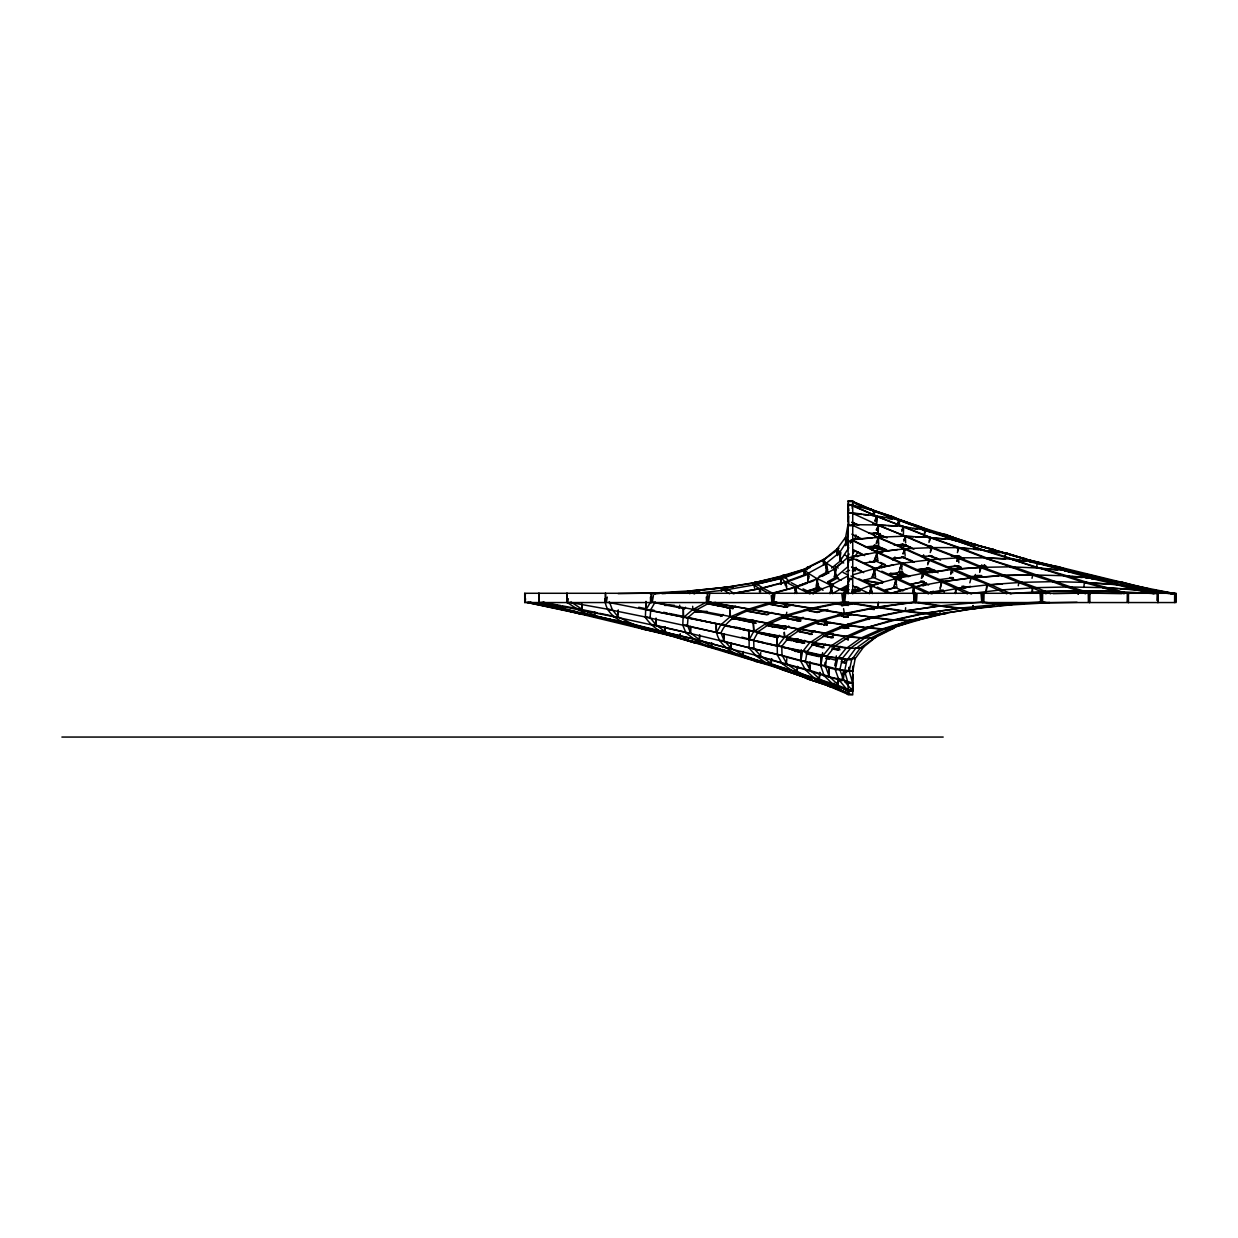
<?xml version="1.0" encoding="UTF-8"?>
<svg xmlns="http://www.w3.org/2000/svg" width="1238" height="1238" viewBox="0 0 1238 1238"><rect width="100%" height="100%" fill="white"/><g stroke="black" fill="none" stroke-linecap="round" stroke-linejoin="round"><path stroke-width="1.5" d="M771.614 658.662L771.274 663.553L766.864 663.553L756.093 655.846L749.145 648.155L749.083 631.566L749.207 639.69L753.633 631.55L753.4 623.395M777.356 654.763L777.154 638.189M1042.582 602.086L1042.613 593.745M734.103 593.791L726.164 587.741L721.537 587.725L721.506 591.068L721.537 587.725L732.153 586.936L729.105 587.338M848.138 532.974L848.185 524.618M852.734 691.129L848.092 691.129L848.092 694.797L852.734 694.889L852.734 666.199L852.642 671.197L849.16 670.857L849.175 667.514L849.361 670.594L844.455 670.563L847.937 682.711L852.734 682.602M973.083 605.552L973.053 608.895L957.748 608.152L973.207 608.895L979.304 608.09L978.33 606.96M604.902 598.743C605.305 618.985 629.972 626.072 646.159 629.012L630.838 623.24M1078.112 594.07L1078.159 590.743L1082.724 590.743L1090.198 593.745M940.044 610.891L939.982 614.234L923.192 613.383M1127.184 602.086L1127.323 593.745M717.901 624.2L688.08 617.36L687.446 625.097L682.726 625.082L685.898 632.773L690.525 632.773L690.649 626.242L690.371 632.804L699.485 639.736L699.687 634.8L699.346 639.736M744.44 655.444L758.383 661.138C740.603 657.904 713.336 647.257 716.431 624.602M984.52 564.683L984.473 567.948L984.411 564.698M680.235 634.073L680.064 637.384C666.369 636.734 653.138 628.703 645.354 617.422L646.035 601.513M651.265 624.648L655.877 624.648L656.047 618.072L655.769 624.648L664.883 631.581L665.085 626.645L664.729 631.612M983.839 602.086L984.055 593.745M845.6 545.649L845.833 537.416M848.015 548.125L848.247 539.892M899.778 534.46L903.384 534.661L903.632 526.305L878.438 524.974L878.191 533.315L875.111 533.315L878.701 533.516M826.195 568.381L826.35 563.476L823.75 559.947L823.595 564.853L823.549 559.886L826.535 557.827M837.29 555.444L837.492 548.898L840.091 552.427L839.875 558.957M566.586 602.039L577.279 609.111L581.798 609.111L581.968 604.159M805.288 572.838L804.39 569.65L781.255 578.053L781.101 584.491L781.132 577.883L782.354 575.546L786.981 575.546L785.759 577.883M807.826 581.597L808.12 573.395L804.468 569.526L804.298 574.447L804.236 569.48L807.222 567.422L810.271 567.422M834.056 683.376L833.747 686.626L829.553 686.626L814.991 678.935L805.443 669.82L800.677 661.061L800.971 652.983M805.443 669.82L810.116 669.835L810.302 664.992L809.884 669.82L819.386 678.888L819.881 672.451M852.054 694.27L847.844 694.27L833.7 684.893L824.229 675.84L820.593 665.487L820.902 657.533M824.229 675.84L828.918 675.778L829.212 667.839L828.671 675.84L838.172 684.908L838.683 678.455L837.909 684.893M835.371 662.964L835.248 666.137L836.346 655.846M843.743 673.271L843.155 679.6L852.27 690.541L847.813 690.541L838.699 679.6L843.449 679.616L843.682 673.255M1156.942 600.415L1157.205 593.745M726.366 648.155L730.915 648.155L731.054 644.905M848.85 667.514L848.711 670.841L835.433 669.433M581.705 609.111L581.922 604.159M597.861 612.934L583.377 609.839L594.72 615.534L594.859 612.222M1032.152 592.723L1032.368 587.771L1036.779 587.802L1050.629 593.745M1078.267 594.085L1078.406 590.758L1066.429 586.967L1070.793 586.998L1013.752 566.942L1010.703 566.942L1032.693 575.066L1032.012 578.285M848.293 513.12L848.804 523.922M849.206 667.452L849.067 670.563L852.549 682.711L852.889 674.942M1036.763 567.484L1037.026 562.501L1014.185 559.189M594.534 615.549L594.704 612.222M524.881 602.07L525.376 593.76M1175.466 602.07L1175.945 593.76L1120.746 584.769L1068.162 570.811M685.867 632.804L694.982 639.736L707.269 646.36L711.649 646.36L711.835 643.079M731.054 643.265L730.76 648.186L743.063 654.825L743.264 651.528L742.893 654.825M679.941 637.384L680.142 634.073M711.711 643.079L711.51 646.391L720.33 648.944M916.491 602.07L917.018 593.76M760.72 652.596L760.488 655.846L771.274 663.553M786.455 663.553L786.795 658.662M792.815 671.244L797.226 671.244L797.566 666.354L797.009 671.244L811.586 678.935L807.393 678.935L792.815 671.244L782.045 663.553L777.232 654.747L781.998 654.763L781.782 646.298L789.07 637.276M876.519 524.339L877.108 516.029L899.392 519.867L899.036 524.85M771.119 663.583L771.506 658.647M943.851 534.692L946.637 534.692L946.374 537.973L946.451 534.661L922.589 530.174L929.258 531.675M655.181 602.024L650.755 609.715L650.089 617.406L645.354 617.422M682.803 625.097L683.391 609.204M878.407 603.865L878.129 607.193L905.365 611.046L905.643 607.734M1032.306 592.723L1032.74 587.802L1018.317 582.464L1022.34 582.464L1036.779 587.802M874.152 515.766L874.616 510.83L852.642 505.119L848.092 504.98M899.206 524.85L899.655 519.914L897.055 519.914M847.813 513.197L848.556 505.29M852.425 688.962L853.013 682.633M833.747 686.626L819.169 678.935L819.804 672.42M845.616 593.776L844.78 602.055L877.943 607.177L878.438 602.21M955.256 593.466L955.751 588.576L959.899 588.654L971.598 593.838M986.113 591.346L986.779 584.816L990.849 584.847L1011.106 593.776M848.185 513.352L848.711 508.416M852.286 508.416L852.642 505.119L852.734 512.733L848.092 512.733M852.286 685.759L852.642 682.463M873.966 515.766L874.492 510.83L893.279 516.85L884.706 515.348M848.045 521.09L848.603 516.184M851.868 682.927L842.738 679.739L843.666 671.553L846.699 672.605M852.425 678.006L852.781 674.741M759.42 591.841L759.792 588.607L785.573 581.845L795.4 587.106L798.139 587.106M785.155 585.079L785.526 581.845L786.78 586.704M795.028 590.34L795.4 587.106L771.553 593.389M847.844 509.592L848.587 503.17M852.425 691.052L852.997 686.223M525.16 602.039L525.562 598.743M847.968 509.654L848.572 504.764M852.27 506.388L852.858 501.498L871.181 509.344L868.828 509.344M833.499 686.626L833.901 683.376M852.27 691.067L852.858 686.177M774.911 593.791L773.796 602.039L845.461 613.568M807.872 579.895L808.724 573.488L817.25 578.889L816.384 585.295M834.427 576.97L835.511 568.954L826.984 563.553L825.916 571.569L828.748 573.364M1083.761 587.446L1084.442 582.541L1063.829 575.856M843.434 671.553L842.211 679.739L824.632 675.902L807.408 670.315M840.865 552.519L839.627 560.505L843.712 562.996M847.798 565.487L848.541 560.69M679.198 608.446L679.708 605.212M709.761 593.791L708.446 602.039L749.996 609.096M985.943 592.94L987.243 584.847L1020.53 582.402M1018.286 585.76L1018.797 582.525L1001.929 575.655M786.78 612.222L786.238 615.518L750.089 609.096M567.747 602.024L568.319 598.728M801.311 649.811L800.862 661.03L802.549 651.374L807.3 651.405L814.403 642.398M807.191 651.374L805.505 661.03L800.677 661.061M821.243 654.298L820.794 665.502L822.496 655.861L827.34 655.815L835.588 645.632L849.717 636.487L845.554 636.487L831.425 645.679M820.593 665.487L825.437 665.502L827.123 655.861M874.399 544.751L873.842 547.97L878.686 547.923L875.591 551.746M653.447 595.447L652.287 602.024L694.301 609.56M606.372 602.024L607.285 597.087M912.669 591.95L913.582 587.152L928.562 593.9M940.184 588.298L941.391 581.891L944.934 581.891L959.899 588.654M955.457 593.451L956.37 588.654L941.391 581.891M847.953 525.005L845.539 537.725L845.833 545.324L848.262 532.603L847.953 525.005L852.734 525.02M849.639 670.81L852.874 670.826L855.288 658.105M979.738 570.764L980.419 567.546L983.467 567.546L960.115 558.029L957.686 558.029L956.757 561.185M855.133 538.638L855.938 534.924M835.387 669.263L837.77 658.09L842.552 658.136L850.815 647.954M842.397 658.09L840.014 669.263L835.124 669.325L838.838 679.616M844.502 662.763L845.306 659.049M845.136 668.721L847.117 659.421L852.007 659.359L860.364 647.907M849.361 670.594L851.744 659.421M794.75 593.528L796.142 587.183L809.992 593.946M830.017 593.621L831.766 585.682L817.916 578.92L816.182 586.858L823.1 590.232M848.711 510.041L847.984 513.228L852.734 513.228L852.734 525.191M838.343 678.486L836.857 684.862L851.001 690.572M808.94 666.601L810.101 661.773M921.382 578.285L922.589 573.534L925.575 573.534L903.771 563.692L901.558 563.692L899.933 568.335M940.307 588.267L941.901 581.937L922.589 573.534M950.892 572.838L951.697 569.666L954.699 569.666L990.849 584.847M969.818 582.819L971.025 578.069L951.697 569.666M836.439 569.047L834.366 576.877L841.066 580.343M847.767 583.794L848.587 580.668M1004.807 556.651L1005.689 553.432M784.165 607.022L785.078 603.896M869.277 593.575L871.552 585.729L888.234 593.296M894.331 585.249L896.157 578.966L898.943 578.966L917.126 587.23L913.164 587.121L890.323 593.404M912.514 593.513L914.34 587.23L896.157 578.966M927.85 563.244L928.794 560.102L931.208 560.102L954.575 569.697M950.753 574.417L952.161 569.697L928.794 560.102M979.645 572.358L981.069 567.623L957.686 558.029M830.079 593.544L832.601 585.76L848.928 593.327M930.434 550.987L931.456 547.846L958.104 558.044L957.082 561.185M957.562 551.049L958.583 547.892L985.231 558.09M924.306 533.532L925.343 530.359L954.591 540M973.532 547.66L974.569 544.488M929.181 540.867L930.233 537.71L931.378 537.71M957.376 552.628L958.955 547.892L930.233 537.71M873.007 514.157L874.105 511.015L899.159 520.084L898.061 523.241M824.817 623.643L825.916 620.548M893.944 586.766L896.668 579.013L874.895 569.078L872.171 576.831L883.05 581.798M921.706 578.27L923.347 573.612L901.558 563.692M872.79 515.72L874.539 511.077L852.673 501.7M847.999 583.732L849.763 579.121M874.817 520.966L876.612 516.292L903.539 526.583L901.759 531.257M874.229 585.791L872.326 585.791L869.401 593.497L852.58 585.837M897.705 523.241L898.896 520.115L955.009 540M924.043 535.095L925.838 530.421L913.861 525.918M796.235 642.073L797.442 638.978M874.817 558.818L877.231 552.659L878.872 552.659L903.632 563.708M902.951 553.757L904.746 549.13L929.506 560.18L927.695 564.807M899.577 569.867L901.976 563.708L877.231 552.659M876.225 529.926L878.655 525.361L876.566 529.91M902.038 529.709L903.755 526.614M903.755 541.099L905.628 536.441L878.082 525.283M928.949 542.43L930.806 537.787L876.427 516.292M796.529 642.073L797.783 638.978M876.442 542.306L878.315 537.679L879.413 537.679M904.08 539.551L905.334 536.456L906.417 536.456M903.214 553.757L905.086 549.13L878.315 537.679M930.218 552.55L932.09 547.923L905.334 536.456M875.142 520.95L877.108 516.354L852.502 505.414M824.539 625.159L826.52 620.594M872.326 576.753L875.622 569.155L851.404 557.688M850.367 543.25L851.775 540.232L877.912 552.736L874.399 560.288L875.204 560.288M876.102 543.792L878.949 537.756M760.503 581.597L754.406 582.402L753.137 584.738L757.888 584.785L763.8 588.53M757.764 584.738L758.987 582.417L754.36 582.417M919.695 617.948L918.472 620.284L915.393 620.284M946.42 613.429L935.82 614.234L946.42 613.429L947.085 612.253M774.044 602.535C755.273 609.127 729.801 612.098 721.073 632.773L716.276 632.773M766.662 623.209L784.583 615.487L788.668 615.487L770.763 623.209L758.337 631.535L753.803 639.69L749.067 639.675M975.544 579.353L977.757 575.283M650.755 609.715L646.066 609.7L650.569 602.024L650.461 597.087M848.819 547.753L840.648 560.257L839.457 552.767L847.628 540.263L848.525 545.881M847.086 557.131L849.129 554.005M847.597 659.359L855.938 647.907M863.876 646.685L855.535 658.152L852.208 658.105M779.336 635.218L776.969 638.22L777.433 646.282L784.536 637.276L784.258 632.432M802.317 643.342L804.685 640.34M802.781 651.405L809.869 642.398L814.496 642.383L828.624 633.175L824.462 633.175L810.333 642.383L788.513 638.081M892.613 559.978L894.966 556.976M852.812 553.247L854.87 550.709M855.21 555.8L858.305 551.978M872.156 550.477L874.214 547.923M822.156 647.907L825.251 644.085M837.368 650.213L840.463 646.391M838.095 658.136L846.343 647.954L850.939 647.923L865.207 637.725L861.199 637.725L846.931 647.923M685.543 607.254L683.268 609.22L683.67 617.391L692.738 609.545L697.257 609.545L688.173 617.391L683.422 617.406M720.64 616.447L722.915 614.481M721.042 624.633L730.111 616.787L734.629 616.787M848.262 566.37L836.207 576.691L834.056 569.217L847.457 557.75L848.742 562.238M831.596 568.072L841.206 560.334L839.395 552.69L825.653 563.739L827.464 571.383M838.234 565.859L842.351 562.547M864.031 646.669L877.773 635.62M826.179 558.044L831.89 553.974M833.313 552.953L836.176 550.91M852.471 557.796L855.334 555.769L852.224 555.8M846.931 639.04L849.794 636.997M857.795 646.963L870.639 637.787L874.647 637.787L860.379 647.969L857.408 647.907M874.307 638.003L877.278 635.945M895.105 627.372L890.555 628.409M756.433 621.321L753.308 623.41L753.988 631.535L766.492 623.178L770.825 623.178M784.056 629.183L788.745 626.041M821.506 620.733L801.512 628.95L789.07 637.307L784.536 637.276M899.655 571.755L899.933 575.005L903.059 572.915M930.001 572.652L933.127 570.563M873.626 561.727L876.442 559.886M876.055 568.83L883.127 564.234M881.626 567.902L884.458 566.06M814.96 630.684L809.312 634.367L812.082 634.367M834.644 634.908L830.404 637.663L833.174 637.663M692.661 606.28L692.862 609.56L706.589 602.024L706.294 597.087M710.968 602.024L697.242 609.56L692.862 609.56M848.866 584.522L832.555 593.466L829.878 585.822L847.69 576.057L848.757 579.121M841.283 590.216L848.695 586.147M819.092 576.382L828.222 571.414M822.094 576.382L828.191 573.07M827.603 581.783L836.733 576.815L834.304 569.093L816.043 579.028L818.473 586.75M827.572 583.438L838.219 577.635M806.959 567.638L826.272 558.044M871.335 637.787L890.648 628.192M879.15 634.924L887.197 630.931M888.807 630.127L895.244 626.923M874.554 637.787L893.867 628.192M846.127 571.832L849.485 570.331M852.858 568.846L856.232 567.36M844.61 628.471L851.342 625.484M846.158 636.471L866.368 627.558L869.834 627.558L849.639 636.471M861.54 637.802L881.735 628.873L885.216 628.873L865.006 637.802M735.712 606.032L729.739 608.601L730.513 616.787L748.433 609.065L752.518 609.065M767.374 614.373L771.862 612.454M915.934 587.23L926.38 582.727M923.006 585.945L925.993 584.661M964.015 588.514L967.002 587.23M852.363 570.811L857.361 568.753M893.774 577.744L900.444 575.005L899.995 571.755M895.879 578.425L904.22 575.005M803.276 618.087L796.622 620.826L800.893 620.826M797.752 628.95L817.73 620.733M823.58 625.113L830.249 622.374M824.709 633.237L844.703 625.02L848.479 625.02L828.485 633.237M851.852 592.615L869.68 585.729L872.357 593.575M853.446 592.615L860.565 589.861M842.041 605.274L849.175 602.519M841.855 605.97L848.989 603.216M796.792 593.513L794.796 587.214L816.569 578.951L818.566 585.249M799.81 586.023L807.594 583.083M809.141 582.479L813.815 580.715M808.182 590.959L819.061 586.827M806.975 592.151L819.401 587.431M810.194 593.373L830.419 585.698L832.911 593.59M812.097 593.373L819.881 590.433M650.213 593.745L659.839 593.358M654.84 593.745L656.852 592.987M699.857 591.099L687.879 591.501L689.829 593.76M1011.988 604.717L999.84 605.568M1041.003 602.457L1044.98 602.457M1043.974 602.844L1049.607 602.457M785.093 577.45L803.261 570.857M788.73 581.318L806.913 574.711M798.727 585.667L808.631 582.061M839.085 548.217L837.321 548.821L837.43 555.491M859.992 648.217L863.505 646.994M855.164 658.461L847.117 659.668M782.509 575.67L809.915 567.546M785.016 575.67L808.135 568.118M882.369 628.889L909.775 620.764L884.891 628.889M892.706 627.712L915.81 620.145M918.317 620.145L890.927 628.285M748.572 609.096L770.222 602.535M930.125 592.29L933.452 591.269M843.836 616.88L852.007 614.481M845.275 625.02L871.413 617.36M866.786 619L873.316 617.081M848.2 625.02L874.338 617.36L843.093 613.584L847.148 613.537L821.289 620.764M892.722 619.959L866.585 627.62L895.647 619.959L891.391 620.052L918.333 620.3M852.58 574.881L873.347 568.938L875.637 576.97L863.52 580.436M784.01 607.301L793.249 604.717M854.762 590.495L860.302 588.948M875.08 584.816L878.779 583.779M785.078 615.503L810.952 608.26M788.467 615.503L814.325 608.26L810.581 608.291M816.832 612.562L827.913 609.467M817.916 620.764L843.774 613.537M884.845 590.294L897.148 586.92M885.541 590.294L896.08 587.4M891.02 593.404L906.835 589.056M762.763 588.127L773.781 585.234M775.622 584.754L784.815 582.34M772.636 593.389L792.862 588.081M783.081 575.639L755.072 582.51L770.5 579.075M772.249 578.641L784.505 575.639M754.576 588.081L753.849 584.831L781.859 577.96M781.534 578.394L753.849 584.831M916.321 620.192L944.331 613.321L978.066 608.044M917.745 620.192L945.755 613.321M762.794 581.303L766.183 580.56M893.279 619.975L923.734 613.305M895.151 619.975L925.606 613.305L905.937 611.061M907.408 620.826L939.735 614.141L909.28 620.826M873.564 568.861L893.557 564.822M889.054 574.355L902.378 571.646M895.337 578.796L922.527 573.395L923.177 576.676M911.973 583.949L923.641 581.581M910.828 584.29L924.152 581.581L920.577 581.458L928.624 584.955M792.165 619.727L803.307 617.375M808.476 590.557L820.933 588.065M809.095 590.913L819.788 588.777M851.744 591.222L855.303 590.511L854.824 587.214M852.363 591.578L857.717 590.511M843.124 605.32L852.023 603.54M849.098 604.608L852.657 603.896M913.551 593.776L914.464 602.055L876.458 607.177L844.316 613.553L843.589 608.616M848.51 613.197L878.794 607.162L876.38 607.162M879.259 607.394L870.36 609.173L874.043 609.127L868.875 608.415M871.552 617.406L903.616 611.015M873.966 617.406L906.03 611.015L902.177 611.061L920.236 613.181M811.076 608.291L842.799 602.039L841.855 593.791M815.827 607.951L845.802 602.039M852.936 556.667L867.869 553.835M850.119 557.379L876.256 552.411L877.757 560.613L864.697 563.104M823.982 635.218L833.313 633.438M771.584 603.2L776.799 602.21M913.845 587.044L941.654 581.798M929.305 592.631L943.201 590M930.512 593.482L956.634 588.561M724.849 590.046L754.948 584.785M732.633 593.466L760.472 588.545M733.02 593.466L759.002 588.87M722.775 587.787L755.644 582.448M723.565 587.787L760.72 581.953M938.296 614.172L971.969 608.848M904.111 611.03L940.137 605.815L981.765 602.07L981.038 593.76M907.253 610.767L941.468 605.815M923.796 613.336L959.837 608.121M925.142 613.336L961.168 608.121M880.326 606.93L914.526 602.318M947.457 569.975L921.97 573.349L952.27 569.495L952.672 572.807M938.744 579.709L953.291 577.775M943.124 581.52L966.785 578.378M942.474 581.752L971.598 577.883M958.057 588.096L970.809 586.41M767.931 623.921L771.584 623.441M968.689 608.895L971.737 608.492M897.643 549.502L875.281 552.365L904.405 548.852L905.148 555.475M891.7 558.678L903.74 557.131M891.577 558.895L905.334 557.131M929.15 559.901L900.041 563.414L901.635 563.414L902.007 566.725M916.445 569.728L928.485 568.18M916.337 569.944L930.094 568.18M775.901 626.985L781.054 626.32M777.495 626.985L786.099 625.886M817.065 644.348L822.233 643.683M813.505 644.998L822.109 643.899M715.703 602.364L712.268 602.782L714.883 602.844M956.572 588.514L988.234 584.754M970.05 593.559L999.995 590.015M689.612 591.516L723.441 587.756M693.435 593.559L725.391 590.015M977.401 608.075L994.377 606.187M691.609 590.758L729.352 586.951M691.903 590.758L729.646 586.951M960.208 608.137L998.261 604.33M971.18 608.879L1009.233 605.072M852.997 539.489L872.202 537.725M851.048 539.845L877.928 537.369L878.562 545.695L865.13 546.933M831.874 649.254L839.55 648.542M972.17 577.744L998.478 575.794M972.093 577.867L1003.647 575.531M707.734 603.154L712.995 602.767M990.152 584.909L1002.44 583.996M696.654 611.959L701.9 611.572M698.325 611.959L707.084 611.309M949.67 566.664L956.897 566.137M946.389 567.05L959.032 566.137M1012.591 566.787L979.769 567.391L950.892 569.465L981.935 567.406M967.946 576.769L980.589 575.856M731.41 619.325L744.053 618.412M769.696 636.208L773.317 635.961M807.377 567.391L810.225 567.19M782.493 575.531L785.341 575.33M909.744 620.609L914.015 620.3M884.861 628.734L887.708 628.533M893.449 628.44L882.029 629.043M1000.459 589.984L1034.689 587.741M1009.806 593.621L1043.247 591.501M654.004 593.002L692.212 590.743M653.881 593.636L690.2 591.485M1014.386 604.113L1024.383 603.54M1033.792 602.983L1045.073 602.302M1008.614 605.088L1046.822 602.829M662.036 593.652L665.673 593.466M997.874 604.345L1040.57 602.086L1040.137 593.745M894.099 545.014L906.247 544.674M932.168 547.614L902.703 548.821L905.164 548.821M920.871 556.466L932.431 555.955M786.285 639.179L795.926 638.746M795.167 651.343L799.021 651.173M1018.859 582.402L1054.915 581.597M1035.185 587.679L1069.353 586.936M664.651 605.444L674.261 605.258M1003.244 575.33L1034.86 574.927M1004.297 575.531L1034.581 574.927M1044.021 591.455L1079.582 590.727M1081.037 590.727L1042.133 591.501M1053.105 593.621L1086.391 592.987M695.183 612.021L698.959 611.959M618.102 593.636L654.933 592.987M1045.893 602.844L1077.06 602.287M848.092 593.853L848.092 500.941L852.734 500.941L852.734 504.686L848.092 504.686M848.092 501.034L852.734 501.034M848.788 501.56L852.997 501.56L857.238 504.361M868.488 509.205L871.273 509.205L877.108 512.269M874.105 511.015L873.177 511.015L899.159 520.084M872.945 511.077L874.539 511.077M877.108 516.354L855.118 506.976M878.438 524.974L875.359 524.974L886.145 525.546M848.092 525.701L852.734 525.701L852.734 540.913L848.092 540.913M916.894 526.104L917.822 526.104L892.784 517.035M900.475 526.336L926.334 530.174M974.987 544.488L945.275 534.816L972.743 543.884M848.092 541.733L852.734 541.733L852.734 559.22L848.092 559.22M973.053 544.318L993.449 549.44L990.694 549.44M876.21 545.695L878.67 545.695M932.524 547.598L929.63 547.598L959.651 547.66M956.649 547.676L960.379 547.892M990.648 549.471L993.557 549.471L996.636 551.127M980.558 549.997L1007.128 553.293M1003.244 553.324L1007.361 553.324L1032.74 561.34M928.98 555.63L930.063 555.63M1013.566 566.942L984.643 558.013L1011.167 566.942M1022.201 558.446L1025.079 558.446M929.661 559.87L927.525 559.87L958.552 557.812L958.846 562.81M848.092 560.118L852.734 560.118L852.734 578.517L848.092 578.517M875.87 560.365L874.229 560.365L886.594 565.89M876.225 560.659L877.819 560.659M1033.173 562.501L1058.8 566.787L1071.226 571.43M957.763 565.921L955.334 565.921L962.019 568.66M985.061 566.045L982.663 566.045L987.63 567.716M1056.107 566.803L1058.97 566.803M979.769 567.391L982.307 567.391M928.856 567.979L926.442 567.979L938.125 572.776M804.236 569.48L807.501 569.526M852.626 570.811L855.551 570.811M901.047 571.43L898.834 571.43L909.713 576.397M900.97 571.708L902.579 571.708M899.933 575.005L904.266 575.005M1035.695 575.005L1032.167 575.005L1052.764 581.69M1085.803 575.02L1089.935 575.02L1108.722 579.848M978.701 575.5L981.78 575.593M1001.759 575.531L1005.535 575.655L1022.418 582.525M952.687 577.589L949.685 577.589L954.529 579.694M781.132 577.883L785.898 577.929L787.724 579.864M974.027 578.069L970.36 577.991L988.961 584.738M848.092 579.43L852.734 579.43L852.734 593.853M920.608 581.365L922.821 581.365M1056.354 581.659L1052.315 581.659L1066.754 586.998M789.643 581.845L784.985 581.798L781.333 577.929M1084.256 582.448L1120.39 584.754M1120.746 584.769L1117.063 584.769L1136.329 590.015M794.796 587.214L796.699 587.214M1174.444 593.776L1139.393 587.911M728.176 590.031L723.487 590L721.537 587.741M1002.625 590.077L998.138 590.015L1006.695 593.776M854.081 590.541L858.135 590.495M694.472 590.743L687.833 591.485L692.46 591.485L694.456 593.76M1045.336 591.532L1040.725 591.501L1046.064 593.745M1078.159 590.743L1083.513 593.002L1088.078 593.002M524.726 593.281L1176.1 593.281L1176.054 602.55L524.726 602.55L524.726 593.281L524.773 602.55M981.239 602.302L1010.796 605.088M842.691 605.336L846.746 605.289M976.209 608.09L979.304 608.09M569.619 602.364L609.529 609.545M607.564 609.56L612.237 609.576L618.087 616.803L613.491 616.803M696.421 611.959L700.197 612.083L695.137 610.024M577.279 609.111L590.294 615.534L593.25 615.534M843.573 616.895L847.906 616.787M591.099 615.487L628.981 623.209M626.505 623.24L629.461 623.24M766.833 623.225L799.206 628.997M725.545 624.633L720.903 624.617L716.477 632.773L716.245 624.617M801.574 628.95L797.241 628.95L784.737 637.307L784.335 632.432M660.365 631.581L664.883 631.581M753.633 631.55L758.337 631.535M687.585 632.757L614.682 616.787M861.803 637.972L873.982 638.019M661.618 631.535L696.7 639.69L663.816 631.937M694.967 639.736L699.485 639.736M719.402 640.464L724.075 640.479L730.915 648.155M831.038 645.818L835.588 645.679L831.131 645.632L822.868 655.815L822.589 652.643M777.139 646.298L781.967 646.282M749.145 648.155L753.911 648.139L753.694 639.675M847.535 648.17L859.698 648.217M727.789 651.513L707.393 646.391M795.106 651.343L798.185 651.343L794.595 651.142M797.535 651.652L798.618 651.652L795.276 650.229M738.684 654.825L743.063 654.825M756.093 655.846L760.674 655.861L753.694 648.155M804.576 651.853L822.852 655.954L841.283 658.322M782.045 663.553L786.687 663.506L782.633 656.202M766.941 663.583L782.431 669.897L786.61 669.897L772.682 664.218M849.16 670.857L840.138 670.176M802.611 675.747L801.682 675.747L805.257 677.031M819.386 678.888L814.944 678.888L819.169 678.935M842.738 679.739L838.931 679.739L841.964 680.792M852.734 683.097L848.092 683.097L848.092 690.85L852.734 690.85M833.7 684.893L838.172 684.908M849.748 694.131L827.851 685.419M61.9 737.059L943.186 737.059M951.171 555.986L959.651 556.017M959.171 557.796L986.299 557.858M977.819 566.184L986.299 566.199M980.016 566.199L983.405 566.199M851.759 524.618L878.129 524.974L878.052 533.33L868.627 533.191M841.608 662.748L845.384 662.81M1084.937 592.987L1121.783 593.636M1067.295 586.936L1106.091 587.663M1081.625 590.727L1118.084 591.47M1079.273 590.727L1113.906 591.439M1032.012 574.927L1066.537 575.778M1054.374 581.643L1087.134 582.448M986.578 557.858L1013.814 559.189M985.046 557.936L1005.473 558.942M1011.57 566.865L1040.353 568.118M1010.208 567.36L1013.613 567.53M887.94 525.639L896.946 526.119M931.162 537.478L902.889 536.147L913.675 536.719M915.486 536.812L924.476 537.292M927.324 545.633L930.914 545.819M1117.496 591.578L1155.441 593.636M921.846 613.383L935.974 614.234M895.414 620.052L909.528 620.903M995.491 604.361L1006.448 605.088M727.774 586.936L733.252 587.307M690.03 590.743L695.508 591.099M1117.31 584.754L1087.923 582.711L1067.357 575.856L1063.457 575.778L1068.595 576.258M1106.571 587.679L1139.625 589.984M1105.317 587.802L1118.162 588.7M1120.003 588.824L1134.689 589.845M868.999 627.712L884.381 629.043M867.296 627.883L880.744 629.043M848.788 636.641L864.17 637.957M849.005 636.966L860.549 637.957M1040.539 568.118L1067.914 570.703M1038.759 568.273L1057.577 570.068M1066.955 575.778L1094.315 578.363M1072.015 576.583L1082.275 577.558M1085.695 577.883L1089.115 578.208M955.411 539.799L927.943 537.493L945.089 539.134M960.115 547.676L984.117 549.981M961.802 548.171L968.658 548.836M973.811 549.332L978.949 549.827M1139.78 589.984L1172.293 593.544M1140.322 590.402L1157.545 592.29M1161.368 592.708L1169.012 593.544M528.533 602.287L532.355 602.705M961.647 608.152L938.218 605.846L957.903 608.152M870.794 609.127L874.338 609.56M873.533 617.452L894.826 620.037M870.283 617.452L891.577 620.037M865.656 618.954L869.215 619.387M844.656 616.787L848.2 617.22M847.396 625.113L868.689 627.697M845.91 625.329L863.675 627.48M1045.568 602.457L1048.555 602.844M652.287 592.987L655.273 593.358M852.286 512.841L876.891 516.029L876.318 524.339L872.805 523.891M854.39 513.522L861.431 514.435M863.18 514.668L868.457 515.348M1102.795 580.065L1090.771 578.378L1121.953 582.231L1148.307 588.669M1104.513 580.312L1111.384 581.272M1114.819 581.752L1118.254 582.231M1135.958 587.416L1117.063 584.769L1120.963 584.8L1157.994 593.76M556.295 607.193L559.731 607.688M552.597 607.193L564.621 608.895M589.195 615.038L578.889 613.599L642.321 628.95M855.195 536.379L858.321 536.828M843.418 588.623L848.525 589.334M851.93 589.814L857.036 590.541M843.867 589.102L848.974 589.814M875.158 607.193L900.691 610.814M846.049 613.584L873.285 617.437M851.094 659.668L837.832 658.337L847.194 659.668M841.267 661.402L844.378 661.85M842.041 662.067L845.152 662.516M986.253 550.817L991.963 551.653M993.866 551.916L999.577 552.752M1025.652 561.402L1012.344 559.468L982.446 550.136M1029.459 561.944L1033.266 562.501M985.417 602.302L999.67 604.345M693.698 642.537L701.312 643.636M918.302 602.333L941.762 605.831M914.774 602.333L936.423 605.568M869.803 546.964L877.402 548.125M866.523 546.964L874.136 548.125M853.926 555.986L857.733 556.574M844.471 638.978L848.262 639.551M834.319 645.818L849.531 648.139M832.942 646.112L846.266 648.139M834.304 648.867L840.014 649.733M832.942 649.161L838.652 650.027M822.79 656.001L838.018 658.322M843.883 602.333L873.363 606.899M876.674 551.111L880.187 551.668M879.166 551.931L882.679 552.488M869.571 561.418L874.848 562.238M851.914 567.499L855.427 568.041M840.138 626.954L848.928 628.331M842.629 627.774L846.142 628.331M826.999 633.314L848.092 636.611L848.092 640.108M825.978 633.593L845.322 636.611M824.26 635.883L833.05 637.261M823.239 636.162L832.029 637.524M812.886 642.507L833.963 645.818M813.614 643.064L831.193 645.818M890.695 573.209L902.487 575.082M889.967 573.473L898.401 574.803M863.954 580.343L882.493 583.299M863.242 580.622L878.407 583.021M837.6 615.209L847.705 616.818M841.933 616.276L845.291 616.818M819.788 620.811L846.746 625.082M817.374 620.811L844.331 625.082M814.233 622.884L826.025 624.772M816.879 623.689L821.939 624.494M826.752 633.314L799.794 629.028L800.615 632.355M800.754 629.554L822.666 633.036M896.126 577.078L899.778 577.666M897.643 577.666L901.295 578.239M856.448 590.526L860.101 591.114M835.573 603.54L846.513 605.305M837.089 604.129L844.378 605.305M773.642 602.333L808.816 608.013M812.329 608.585L841.515 613.274M804.236 609.901L818.829 612.237M809.404 611.077L816.693 612.237M786.78 615.534L819.602 620.795M786.47 615.828L815.641 620.501M709.188 602.349L746.963 608.771M875.405 516.354L884.69 517.948M888.404 518.598L892.118 519.233M906.046 527.295L909.76 527.93M913.474 528.564L917.188 529.214M963.241 586.286L966.863 586.936M961.895 586.286L965.501 586.936M932.678 591.749L936.299 592.398M931.332 591.749L936.748 592.723M765.889 603.432L787.585 607.285M769.959 604.392L786.223 607.285M750.538 609.421L783.081 615.193M746.174 610.829L767.87 614.682M746.622 611.139L766.508 614.682M732.184 616.803L768.334 623.225M732.633 617.128L765.177 622.9M543.234 602.349L560.752 605.568M562.501 605.893L578.27 608.771M541.3 602.349L614.296 616.787M1147.951 589.273L1151.402 589.922M1154.853 590.557L1158.304 591.191M1160.021 591.516L1165.206 592.476M1168.657 593.126L1172.107 593.76M530.452 602.38L533.903 603.03M537.354 603.664L540.805 604.314M542.538 604.624L545.989 605.274M549.44 605.908L554.609 606.868M526.614 602.38L578.811 613.553M1175.667 593.791L1127.957 584.351M1141.343 587.88L1145.042 588.576M1148.756 589.273L1172.881 593.791M608.245 602.364L684.908 617.391M529.802 602.395L559.499 607.951M527.017 602.395L595.865 616.756M924.647 568.613L934.891 570.548M924.74 568.938L934.984 570.857M918.627 569.712L932.291 572.281M920.422 570.362L932.369 572.606M901.898 575.051L908.723 576.335M900.274 575.051L908.816 576.66M781.766 617.251L800.553 620.78M783.561 617.886L798.943 620.78M768.55 623.55L795.879 628.672M765.858 624.958L786.347 628.811M767.637 625.608L784.722 628.811M755.954 631.581L786.703 637.353M757.749 632.231L785.078 637.353M707.13 603.525L733.283 608.585M708.322 603.881L732.617 608.585M693.682 609.56L731.735 616.787M694.317 610.644L722.342 616.075M685.279 617.406L755.474 631.566M686.471 617.762L720.114 624.277M1146.62 589.009L1170.931 593.776M537.385 603.525L541.114 604.252M542.987 604.624L546.732 605.351M550.461 606.078L554.206 606.821M528.255 602.426L552.55 607.177M1036.779 563.213L1044.005 564.652M1089.858 575.005L1064.231 570.718L1073.253 572.513M1076.859 573.225L1085.896 575.005M621.801 622.962L590.402 615.549M647.799 629.399L651.405 630.111M642.027 629.043L660.086 632.603M899.5 544.705L910.363 546.902M901.14 545.447L904.761 546.175M797.287 630.962L811.757 633.902M798.928 631.705L811.602 634.258M786.873 637.353L812.205 642.476M786.563 639.241L804.669 642.909M786.409 639.613L791.84 640.711M793.651 641.067L804.499 643.265M779.77 646.36L805.118 651.482M781.426 647.087L803.137 651.482M654.856 602.674L684.722 608.833M650.492 609.607L654.237 610.365M663.568 612.299L667.297 613.058M669.17 613.444L684.119 616.524M649.362 610.086L684.846 617.391M646.948 617.391L717.916 632.757L685.867 625.5M638.746 607.254L646.298 608.817M608.74 609.545L647.319 617.391M1137.83 590.371L1153.893 593.76M954.544 565.441L959.992 566.602M955.411 565.828L960.858 566.989M954.452 566.199L960.858 567.344M731.673 617.994L755.304 622.993M732.54 618.381L756.17 623.379M723.611 625.02L752.704 631.179M725.422 625.763L749.052 630.761M724.478 625.763L728.099 626.536M742.645 629.616L749.919 631.148M718.303 632.788L779.228 646.313M1100.675 578.409L1107.933 579.941M599.672 613.321L614.156 616.4M594.565 615.874L610.86 619.356M612.671 619.743L627.155 622.822M937.568 533.532L940.895 534.29M975.699 544.302L951.852 539.83L960.162 541.687M961.833 542.074L965.16 542.817M1121.783 582.293L1058.521 566.88M1087.057 575.051L1119.291 582.293M1111.832 580.73L1118.997 582.34M876.643 548.063L886.609 550.306M877.525 548.821L887.491 551.049M811.679 644.394L823.301 647.01M815.888 645.896L824.183 647.753M805.365 651.482L825.297 655.954M806.665 653.308L821.614 656.666M805.892 653.679L819.169 656.666M803.679 661.123L823.61 665.611M804.561 661.881L821.165 665.611M568.211 609.87L577.171 611.881M578.951 612.284L591.485 615.1M597.66 617.158L611.974 620.362M725.128 651.513L768.303 663.46M754.391 661.169L769.371 664.527M687.539 632.757L750.94 648.124M924.631 558.477L931.657 560.133M756.433 632.386L777.495 637.353M758.646 633.206L777.944 637.771M756.65 640.835L763.66 642.491M767.173 643.327L775.947 645.4M753.369 640.526L777.928 646.313M654.701 625.004L685.852 632.355M751.358 648.155L779.445 654.778M751.822 648.573L778.145 654.778M1128.685 593.745L1107.19 587.694L1102.888 587.694L1114.865 591.501L1119.183 591.501L1114.68 591.485L1124.212 593.745M1120.653 582.742L1145.057 588.669M1091.297 578.425L1117.574 584.816M555.769 607.146L563.275 608.972M570.795 610.798L578.301 612.64M1058.18 566.88L1022.959 558.524L1055.163 566.462M628.656 623.178L662.547 631.535M627.31 623.178L661.216 631.535M643.977 628.95L677.867 637.307M642.646 628.95L676.536 637.307M1123.16 583.562L1118.038 582.247L1122.17 582.247L1150.767 590.124M596.236 615.982L615.023 620.811M570.842 610.504L543.064 602.055M572.544 610.938L582.789 613.584L578.657 613.584L558.168 608.307M741.825 637.152L749.253 639.071M722.327 640.913L750.228 648.124M727.449 648.124L757.919 655.815M854.53 506.543L859.992 507.982M1056.37 566.88L1087.428 575.097M1036.856 562.594L1067.914 570.811M1034.705 562.594L1065.763 570.811M827.015 657.889L836.083 660.287M825.761 658.368L829.398 659.328M823.982 665.611L838.497 669.433M824.539 666.57L836.176 669.634M828.253 676.861L839.147 679.739M613.398 620.733L644.456 628.95M965.98 542.492L976.55 545.324M978.206 545.788L992.257 549.548M902.672 544.209L906.015 545.107M900.924 544.209L907.624 546.004M781.488 646.654L801.574 652.07M791.469 649.811L801.512 652.534M779.615 654.763L803.06 661.077M781.224 655.66L801.311 661.077M696.36 639.659L727.789 648.108L696.267 639.659M784.474 663.522L807.919 669.835M784.397 663.97L806.17 669.835M708.569 646.282L740.092 654.732M1087.908 582.494L1107.128 587.71M1084.055 582.494L1103.275 587.71M975.049 544.426L1006.618 553.432M974.12 544.426L1008.475 554.067M1010.239 554.562L1024.259 558.555M991.777 549.564L1007.562 554.067M1009.31 554.562L1023.346 558.555M677.48 637.261L709.173 646.391M710.922 646.901L726.706 651.405M676.567 637.261L783.793 669.773M1065.284 570.811L1091.684 578.471M1040.787 568.211L1067.202 575.871M1064.324 575.871L1011.879 559.344L1038.403 568.273M722.094 649.47L729.167 651.513M683.469 638.406L688.761 639.953M690.525 640.464L697.582 642.507L693.466 642.507L675.809 637.384M758.043 655.784L783.994 663.491M756.882 655.784L782.849 663.491M768.813 663.491L794.781 671.182M767.653 663.491L793.62 671.182M985.788 550.647L1014.015 559.344M673.967 635.744L678.95 637.276M682.277 638.297L687.26 639.829M690.572 640.851L695.555 642.383M668.953 634.723L678.919 637.787M680.575 638.297L693.868 642.383M917.049 526.042L945.631 534.816M739.705 654.701L767.931 663.46M1070.731 586.967L1082.724 590.758M808.166 669.82L826.969 675.824M817.668 678.888L836.47 684.893M815.347 678.888L834.149 684.893M899.655 519.914L918.333 525.918M782.493 669.913L801.172 675.917M807.547 678.981L826.226 684.985M538.809 602.055L558.121 608.307M870.825 509.298L892.985 516.989M870.716 509.839L891.298 516.989M817.142 678.842L793.264 671.135L815.44 678.842M831.704 686.533L807.841 678.842L830.002 686.533M854.127 523.21L857.16 524.278M845.012 681.859L848.045 682.927M1083.42 592.987L1085.571 593.745M984.102 550.214L954.25 540.016L982.957 550.214M933.173 538.344L960.084 547.892M928.748 545.602L932.338 546.871M929.398 546.237L932.988 547.506M893.635 517.685L904.374 521.569M906.154 522.219L915.099 525.454M815.13 680.281L824.075 683.515M814.202 680.281L826.721 684.815M808.987 678.795L783.004 669.727L808.058 678.795M985.03 568.134L1005.457 575.685M980.419 567.546L1002.409 575.685M978.732 575.593L983.436 577.326M666.261 632.185L680.064 637.384M898.711 520.115L912.189 525.268M962.05 548.542L987.026 558.09M961.168 557.054L956.03 555.769L964.356 558.957M933.251 547.846L959.899 558.044M937.367 558.261L928.902 555.723L940.555 560.18M796.885 673.782L802.116 675.7M833.824 684.862L847.984 690.572M905.473 527.311L931.285 537.787M880.295 525.98L906.108 536.441M884.071 536.503L874.987 533.021L887.027 537.911M714.883 602.891L728.393 608.384M711.277 602.891L719.711 606.311M946.637 534.692L960.564 540.372M918.395 525.918L929.243 530.344M930.527 568.66L935.541 570.718M767.715 625.113L772.729 627.155M751.946 619.634L755.288 620.996M742.15 628.548L745.493 629.91L736.393 627.171M831.998 686.486L848.835 693.543M829.646 686.486L847.968 694.317M855.768 503.711L871.382 510.412M908.088 537.184L933.173 547.923M911.663 547.753L902.208 544.178L913.923 549.192M881.085 538.391L906.17 549.13M886.331 549.687L875.204 545.385L888.59 551.111M799.454 639.706L804.468 641.841M834.133 687.43L838.822 689.442M840.385 690.108L845.074 692.119M927.185 574.231L944.904 581.937M1032.368 587.771L1040.926 591.532M986.779 584.816L998.54 590.077M906.402 549.13L931.146 560.18M912.685 560.984L901.744 556.837L914.124 562.361M955.751 588.576L967.512 593.838M880.512 562.439L885.155 564.513M939.874 589.907L944.377 591.934M918.611 587.818L932.09 593.9M893.882 586.812L902.966 590.944M877.371 587.106L891.004 593.296M881.781 571.213L898.881 579.013M858.94 578.827L872.697 585.094M850.939 576.026L872.326 585.791M856.015 586.533L859.064 587.926M784.892 616.586L791.113 619.433M784.242 617.298L788.9 619.433M852.301 513.197L878.655 525.361M852.1 522.312L858.692 525.345M851.837 522.312L856.773 524.587M844.053 589.892L848.494 591.95M852.054 525.02L879.228 537.756M851.852 534.166L861.942 538.932M856.185 559.328L876.953 569.155M854.622 567.747L861.54 571.028M851.558 566.927L863.675 572.668M844.084 626.443L847.535 628.084M842.753 626.443L846.219 628.084M842.258 658.477L845.616 660.071M841.979 658.477L845.337 660.071M854.205 541.006L878.701 552.736M853.957 550.121L862.128 554.036M853.168 550.121L864.604 555.599M825.638 635.543L828.903 637.106M831.936 647.784L835.201 649.346M828.284 582.309L833.468 584.831M803.044 588.87L813.428 593.946M617.932 616.818L630.931 623.24M843.124 572.498L848.154 575.097M893.434 516.896L900.722 520.734M791.283 582.711L797.876 586.224M773.781 593.853L763.908 588.607L759.312 588.53L753.4 584.785M769.665 593.853L759.792 588.607L760.643 591.841M700.878 640.557L711.649 646.36M844.95 555.011L849.036 557.502M835.371 566.246L838.203 568.056M723.704 590.031L729.615 593.791M842.15 687.709L849.222 692.398M571.105 602.039L581.798 609.111M787.801 664.512L797.226 671.244M649.95 617.422L655.877 624.648M805.257 661.061L810.116 669.835M981.749 564.807L982.817 567.375M720.903 632.773L724.075 640.479M687.338 625.082L690.525 632.773M609.498 602.024L612.237 609.576M878.701 534.862L879.939 538.298L880.11 533.516L880.156 538.313M873.471 533.145L874.709 536.58M839.735 669.325L843.449 679.616M828.918 675.778L825.204 665.487L825.328 662.299L825.437 665.502M827.727 569.867L825.792 563.708L807.532 573.643L808.987 578.27M852.982 522.39L853.849 525.438M825.359 620.47L826.736 625.283M808.94 576.691L808.027 573.519L784.907 581.922L786.703 588.282M913.164 587.121L914.464 591.965M896.714 585.311L894.981 578.858L870.376 585.62L872.109 592.074M785.666 603.865L786.532 607.084M824.106 563.259L823.285 560.102L803.988 569.697L805.195 574.417M795.446 587.106L796.653 591.965M837.894 553.757L836.795 549.161L823.053 560.21L824.152 564.807M902.053 570.022L900.753 563.46L874.074 568.861L875.39 575.407M895.863 578.796L896.513 582.077M825.963 620.424L826.953 625.329M846.08 543.838L845.306 537.679L836.95 549.13L837.739 555.305M886.965 589.18L887.337 592.491M876.891 552.365L877.634 559.003M797.102 638.684L797.473 642.011M771.243 595.447L771.878 602.024M975.606 577.744L975.451 574.463L975.498 577.728M729.801 610.241L730.111 616.787M852.719 667.034L852.874 670.826M905.612 542.817L905.396 536.147L875.947 537.354L878.392 537.354L878.609 544.024M797.845 638.669L797.953 641.996M923.61 554.81L923.672 557.626M645.988 601.498L646.143 609.715M1088.264 593.745L1088.403 602.086M845.662 537.369L845.755 542.368M973.176 605.552L973.207 608.895M1174.661 593.281L1174.599 602.55M1128.468 593.281L1128.468 602.55M1128.22 593.281L1128.22 602.55M1089.719 593.281L1089.719 602.55M1089.409 593.281L1089.409 602.55M1041.839 593.281L1041.839 602.55M1041.467 593.281L1041.467 602.55M983.018 593.281L983.018 602.55M982.57 593.281L982.57 602.55M915.687 593.281L915.687 602.55M915.192 593.281L915.192 602.55M914.278 593.281L914.278 602.55M848.092 601.978L848.092 605.583M848.092 612.795L848.092 616.4M848.092 623.766L848.092 627.449M844.13 593.281L844.13 602.55M844.037 593.281L844.037 602.55M843.527 593.281L843.527 602.55M773.1 593.281L773.1 602.55M772.605 593.281L772.605 602.55M707.734 593.281L707.734 602.55M707.3 593.281L707.3 602.55M651.559 593.281L651.559 602.55M651.203 593.281L651.203 602.55M605.645 593.281L605.645 602.55M605.336 593.281L605.336 602.55M567.112 593.281L567.112 602.55M566.865 593.281L566.865 602.55M539.025 593.281L539.025 602.55M538.87 593.281L538.87 602.55M724.199 633.933L724.106 638.839L724.215 633.933M618.257 610.226L618.133 615.162L618.211 610.21M1006.974 553.448L1005.271 553.448L1036.856 562.64L1006.974 553.448M1158.01 602.55L1158.01 593.281L1157.84 602.55"/></g></svg>
